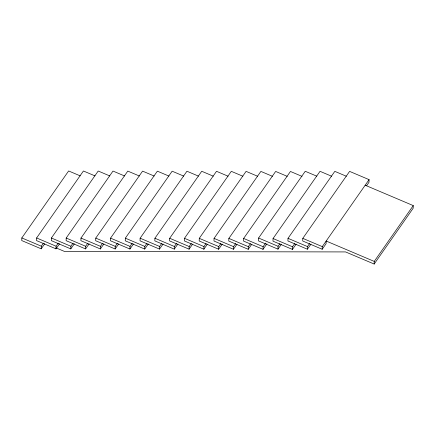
<?xml version="1.0" encoding="UTF-8"?>
<svg xmlns="http://www.w3.org/2000/svg" width="435" height="435" viewBox="0 0 435 435"><rect width="100%" height="100%" fill="white"/><g stroke="black" fill="none" stroke-linecap="round" stroke-linejoin="round"><path stroke-width="0.65" d="M80.198 175.854L68.638 170.955L21.826 237.934L21.75 240.571L41.222 248.825L44.767 243.747M94.988 175.887L83.422 170.988L36.616 237.967L36.54 240.604L56.012 248.858L59.557 243.785M41.222 248.825L41.303 246.188L43.429 243.143M109.772 175.925L98.212 171.02L51.401 237.999L51.325 240.642L70.796 248.891L74.341 243.817M56.012 248.858L56.088 246.221L58.214 243.176M124.562 175.958L112.997 171.058L66.191 238.037L66.115 240.675L85.586 248.929L89.131 243.85M70.796 248.891L70.878 246.253L73.004 243.208M139.347 175.99L127.787 171.091L80.975 238.07L80.899 240.707L100.371 248.961L103.916 243.888M85.586 248.929L85.662 246.286L87.788 243.241M154.137 176.023L142.577 171.124L95.765 238.103L95.689 240.74L115.161 248.994L118.706 243.921M100.371 248.961L100.452 246.324L102.578 243.279M168.921 176.061L157.361 171.162L110.555 238.141L110.474 240.778L129.945 249.027L133.496 243.953M115.161 248.994L115.237 246.357L117.368 243.312M183.711 176.093L172.151 171.194L125.34 238.173L125.264 240.811L144.735 249.065L148.281 243.992M129.945 249.027L130.027 246.389L132.153 243.344M198.496 176.126L186.936 171.227L140.13 238.206L140.048 240.843L159.52 249.097L163.071 244.024M144.735 249.065L144.811 246.427L146.943 243.382M213.286 176.164L201.726 171.265L154.914 238.239L154.838 240.881L174.31 249.13L177.855 244.057M159.52 249.097L159.601 246.46L161.728 243.415M228.07 176.197L216.51 171.298L169.704 238.277L169.623 240.914L189.094 249.168L192.645 244.089M174.31 249.13L174.386 246.493L176.518 243.448M242.86 176.229L231.3 171.33L184.489 238.309L184.413 240.946L203.884 249.201L207.43 244.127M189.094 249.168L189.176 246.525L191.302 243.486M257.65 176.267L246.085 171.363L199.279 238.342L199.197 240.979L218.669 249.233L222.22 244.16M203.884 249.201L203.961 246.563L206.092 243.518M272.435 176.3L260.875 171.401L214.063 238.38L213.987 241.017L233.459 249.266L237.004 244.193M218.669 249.233L218.751 246.596L220.877 243.551M287.225 176.333L275.659 171.433L228.853 238.413L228.772 241.05L248.244 249.304L251.794 244.231M233.459 249.266L233.535 246.629L235.667 243.584M302.01 176.365L290.449 171.466L243.638 238.445L243.562 241.082L263.034 249.337L266.932 243.758M248.244 249.304L248.325 246.667L250.451 243.622M316.805 176.18L305.239 171.281L258.597 238.027L258.51 240.887L277.981 249.141L281.347 244.323M263.034 249.337L263.11 246.699L265.595 243.149M331.59 176.218L320.029 171.314L273.06 238.527L272.979 241.164L292.45 249.418L296.148 244.133M277.981 249.141L278.068 246.281L279.939 243.605M346.38 176.251L334.814 171.352L288.008 238.331L287.932 240.968L307.404 249.222L310.949 244.144M292.45 249.418L292.532 246.781L294.745 243.611M366.515 185.827L369 182.276L369.076 179.639L349.604 171.385L302.793 238.364L302.716 241.001L322.188 249.255L326.092 243.671L326.168 241.033L374.241 261.408L374.165 264.045L345.564 251.925L64.597 251.495L56.077 247.885M307.404 249.222L307.48 246.58L309.606 243.535M322.188 249.255L322.27 246.618L369.076 179.639M365.177 185.218L413.25 205.592L413.174 208.229L374.165 264.045M374.241 261.408L413.25 205.592M302.793 238.364L322.27 246.618M288.008 238.331L307.48 246.58M273.06 238.527L292.532 246.781M258.597 238.027L278.068 246.281M243.638 238.445L263.11 246.699M228.853 238.413L248.325 246.667M214.063 238.38L233.535 246.629M199.279 238.342L218.751 246.596M184.489 238.309L203.961 246.563M169.704 238.277L189.176 246.525M154.914 238.239L174.386 246.493M140.13 238.206L159.601 246.46M125.34 238.173L144.811 246.427M110.555 238.141L130.027 246.389M95.765 238.103L115.237 246.357M80.975 238.07L100.452 246.324M66.191 238.037L85.662 246.286M51.401 237.999L70.878 246.253M36.616 237.967L56.088 246.221M21.826 237.934L41.303 246.188"/></g></svg>
